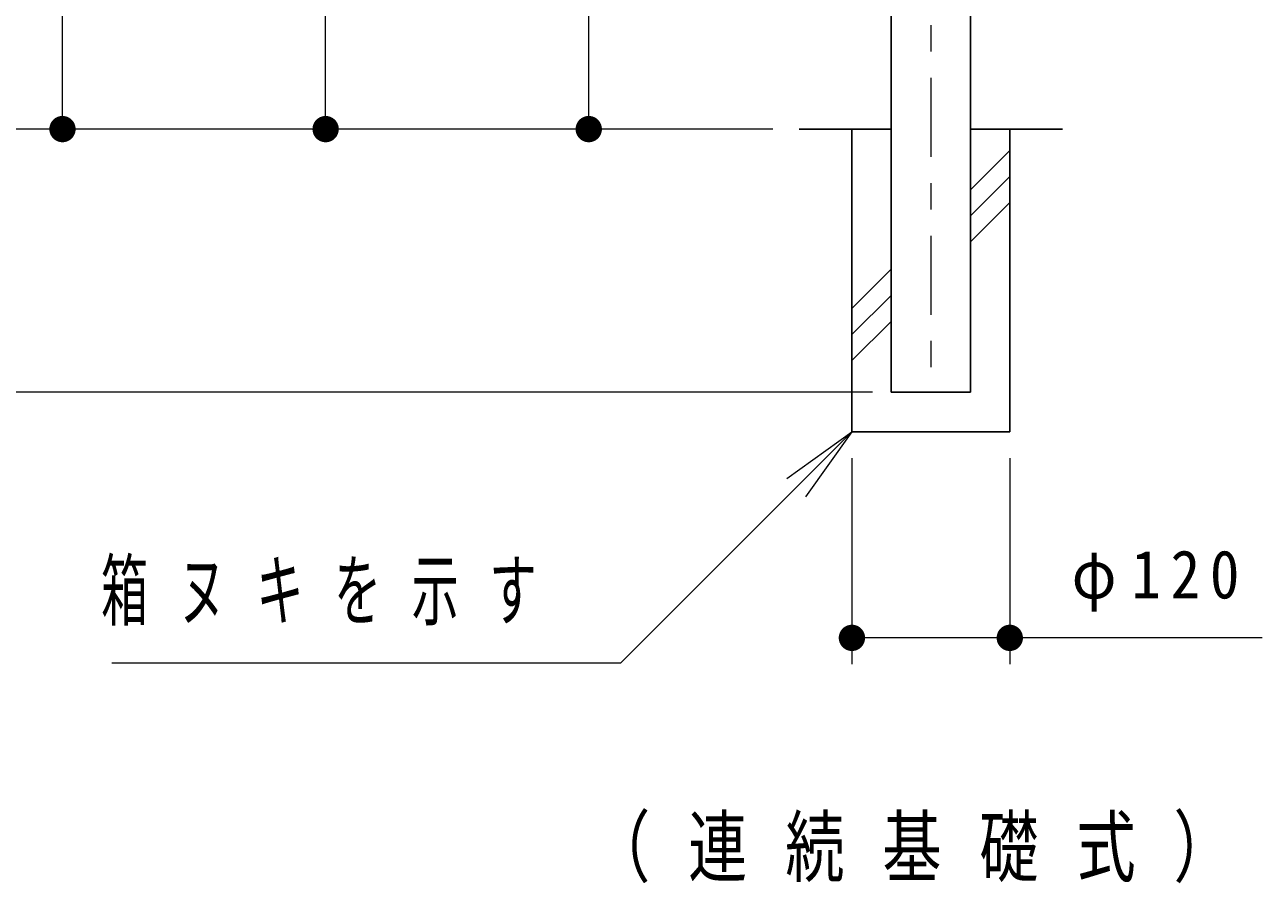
# Model space of a CAD drawing. Units: millimetres on the paper, scale 1:20. Extents: x -365 to 0, y 0 to 257.
# Drawn here: x -136.84 to -89.81, y 61.43 to 94.05 of the extents above; entities that cross this region are included whole.
import ezdxf

# ---------------------------------------------------------------- set-up
doc = ezdxf.new("R2010")
doc.units = ezdxf.units.MM
doc.linetypes.add('USER2', pattern=[6, 3, -1, 1, -1])
doc.layers.add('LY_1', color=7, linetype='Continuous', lineweight=25)
doc.styles.add('ＭＳ ゴシック', font='')
doc.styles.get('ＭＳ ゴシック').set_extended_font_data('MS Gothic')

# ---------------------------------------------------------------- blocks, each defined once
blk = doc.blocks.new('filled_dot')
at = {"color": 0, "linetype": 'Continuous', "lineweight": -2, "const_width": 1.25}
blk.add_lwpolyline([(-0.625, 0, 1), (0.625, 0, 1)], format="xyb", close=True, dxfattribs=at)

msp = doc.modelspace()

# ---------------------------------------------------------------- linework, layer by layer
at = {"layer": 'LY_1', "linetype": 'USER2', "lineweight": 13}
msp.add_line((-102.405, 140.034), (-102.405, 80.084), dxfattribs=at)
at = {"layer": 'LY_1', "color": 4}
for p, q in [((-103.917, 139.584), (-103.917, 80.084)), ((-100.892, 139.584), (-100.892, 80.084))]:
    msp.add_line(p, q, dxfattribs=at)
at = {"layer": 'LY_1', "lineweight": 13}
for p, q in [((-135.405, 90.084), (-135.405, 138.334)), ((-125.405, 90.084), (-125.405, 132.571)), ((-115.405, 90.084), (-115.405, 123.071)), ((-108.405, 90.084), (-146.405, 90.084)), ((-108.405, 90.084), (-146.405, 90.084)), ((-100.892, 87.783), (-99.405, 89.271)), ((-100.892, 86.793), (-99.405, 88.281)), ((-100.892, 85.803), (-99.405, 87.291)), ((-105.405, 83.271), (-103.917, 84.758)), ((-105.405, 82.281), (-103.917, 83.768)), ((-105.405, 81.291), (-103.917, 82.778)), ((-104.62, 80.084), (-146.405, 80.084)), ((-107.88, 76.816), (-105.405, 78.584)), ((-105.405, 78.584), (-107.526, 76.463)), ((-105.405, 78.584), (-107.173, 76.109)), ((-105.405, 77.584), (-105.405, 69.755)), ((-99.405, 77.584), (-99.405, 69.755)), ((-89.811, 70.755), (-105.405, 70.755))]:
    msp.add_line(p, q, dxfattribs=at)
at = {"layer": 'LY_1'}
for p, q in [((-107.405, 90.084), (-103.917, 90.084)), ((-105.405, 90.084), (-105.405, 78.584)), ((-100.892, 90.084), (-97.405, 90.084)), ((-99.405, 90.084), (-99.405, 78.584)), ((-103.917, 80.084), (-100.892, 80.084)), ((-105.405, 78.584), (-99.405, 78.584))]:
    msp.add_line(p, q, dxfattribs=at)
at = {"layer": 'LY_1', "lineweight": 13}
msp.add_lwpolyline([(-105.405, 78.584), (-114.198, 69.791), (-133.528, 69.791)], dxfattribs=at)

# ---------------------------------------------------------------- block references
at = {"layer": 'LY_1', "lineweight": 13, "xscale": 0.4, "yscale": 0.4}
for p, rotation in [((-135.405, 90.084), 90), ((-125.405, 90.084), 90), ((-115.405, 90.084), 90), ((-99.405, 70.755), 180)]:
    msp.add_blockref('filled_dot', p, dxfattribs=dict(at, rotation=rotation))
msp.add_blockref('filled_dot', (-105.405, 70.755), dxfattribs=at)

# ---------------------------------------------------------------- texts
at = {"layer": 'LY_1', "style": 'ＭＳ ゴシック'}
for s, insert, char_height, attachment_point in [('\\T1.64;\\W0.6;箱ヌキを示す', (-133.944, 72.441), 2.199, 4), ('\\T1.33;\\W0.9;φ120', (-93.681, 71.755), 1.833, 8), ('\\T1.64;\\W0.75;（連続基礎式）', (-102.405, 62.676), 2.199, 5)]:
    msp.add_mtext(s, dxfattribs=dict(at, insert=insert, char_height=char_height, attachment_point=attachment_point))

doc.saveas('drawing.dxf')
